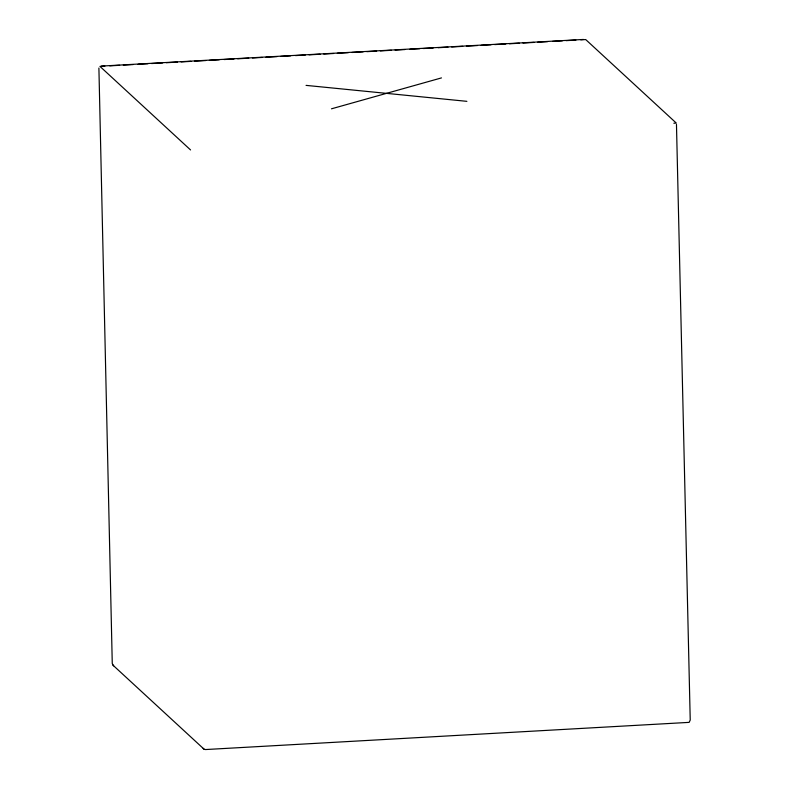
<?xml version="1.0" encoding="UTF-8"?>
<svg xmlns="http://www.w3.org/2000/svg" width="789" height="789" viewBox="0 0 789 789"><rect width="100%" height="100%" fill="white"/><g stroke="black" fill="none" stroke-linecap="round" stroke-linejoin="round"><path stroke-width="1.18" d="M98.901 68.041L112.265 663.569L113.675 665.837M331.479 108.813L441.475 77.904M101.416 66.079L583.485 39.45M104.868 66.128L99.947 66.394L190.553 149.94M109.789 65.852L119.622 65.309M123.311 65.102L133.154 64.56M138.065 64.294L147.908 63.751M151.596 63.544L162.662 62.933M166.351 62.725L177.426 62.114M181.115 61.917L190.948 61.374M194.636 61.167L205.712 60.556M209.401 60.349L219.234 59.806M224.155 59.54L233.998 58.997M237.686 58.79L248.752 58.179M252.441 57.972L262.273 57.429M265.972 57.232L277.038 56.621M280.726 56.413L290.559 55.871M295.481 55.595L305.323 55.052M309.012 54.845L320.078 54.244M323.766 54.037L333.609 53.494M337.298 53.287L348.363 52.676M352.052 52.468L363.118 51.857M366.806 51.66L376.649 51.117M380.337 50.91L391.403 50.299M395.092 50.092L404.935 49.549M409.856 49.283L419.689 48.74M423.377 48.533L433.22 47.991M438.142 47.715L447.974 47.172M451.663 46.975L462.729 46.364M466.417 46.156L477.493 45.545M481.182 45.338L491.014 44.795M494.703 44.588L505.779 43.987M509.467 43.78L519.3 43.237M522.989 43.03L534.064 42.419M537.753 42.211L547.586 41.669M552.507 41.403L562.34 40.86M566.038 40.653L575.871 40.111M580.793 39.835L585.714 39.568L676.321 123.104L673.855 123.242M306.063 85.38L466.891 101.337M112.659 664.9L204.154 749.264L205.515 749.55L689.142 722.369L690.227 720.061L676.469 124.396M203.138 748.327L204.154 749.264"/></g></svg>
